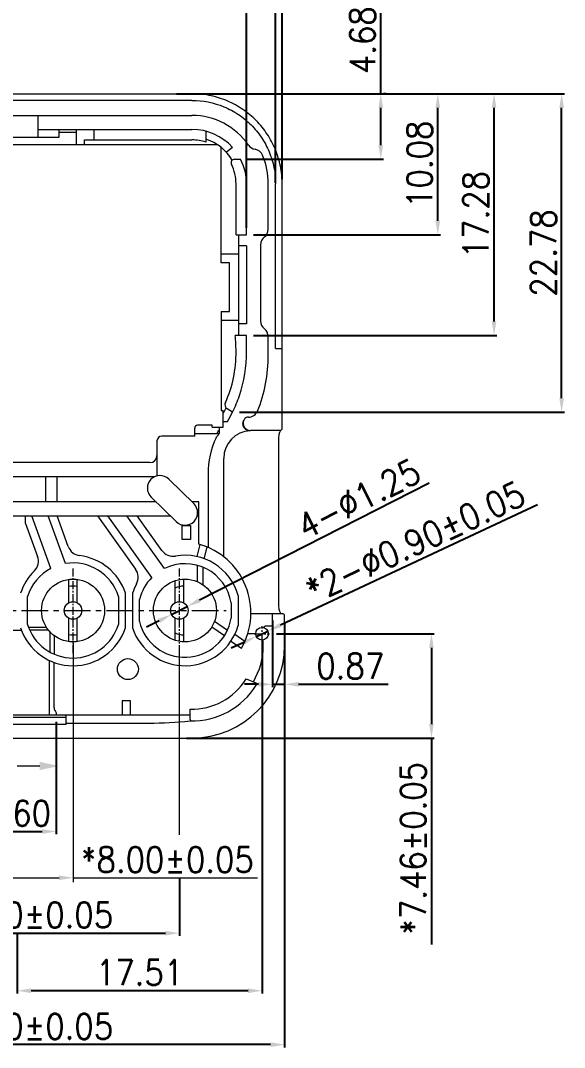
# Model space of a CAD drawing. Header units: millimetres. Extents: x 1171 to 1429, y -714 to -532.
# Drawn here: x 1271.2 to 1310.1, y -663.6 to -590.2 of the extents above; entities that cross this region are included whole.
import ezdxf

# ---------------------------------------------------------------- set-up
doc = ezdxf.new("R2010")
doc.units = ezdxf.units.MM
doc.header["$LTSCALE"] = 0.12
doc.linetypes.add('CENTER', pattern=[50.8, 31.75, -6.35, 6.35, -6.35])
doc.layers.get('0').update_dxf_attribs({"color": 8, "lineweight": 9})
for name, color, linetype, lineweight in [('1粗实线-A (轮廓线)', 3, 'Continuous', 15), ('dim', 82, 'Continuous', 9), ('尺寸线', 3, 'Continuous', 9)]:
    doc.layers.add(name, color=color, linetype=linetype, lineweight=lineweight)
doc.styles.get("Standard").update_dxf_attribs({"font": 'txt.shx', "width": 0.9})
doc.dimstyles.new('1', dxfattribs={"dimtxt": 1.8, "dimasz": 1, "dimexe": 0.2, "dimexo": 0.5, "dimgap": 0.4, "dimtad": 1, "dimzin": 1, "dimdsep": 46, "dimtxsty": 'Standard', "dimcen": 0.09, "dimclrd": 3, "dimclre": 3, "dimclrt": 2, "dimadec": 0, "dimazin": 0, "dimtp": 0.01, "dimtm": 0.01, "dimtfac": 1, "dimtmove": 0, "dimatfit": 3, "dimfxl": 1, "dimtolj": 1, "dimarcsym": 0})

# ---------------------------------------------------------------- blocks, each defined once
blk = doc.blocks.new('*D62')
at = {"layer": 'Defpoints', "color": 0}
for p in [(1289.884, -582.344), (1251.979, -601.952), (1289.884, -602.043)]:
    blk.add_point(p, dxfattribs=at)
at = {"layer": '尺寸线', "color": 3, "lineweight": -2}
for p, q in [((1251.979, -601.452), (1251.979, -582.144)), ((1289.884, -601.543), (1289.884, -582.144)), ((1252.979, -582.344), (1288.884, -582.344))]:
    blk.add_line(p, q, dxfattribs=at)
at = {"layer": '尺寸线', "color": 3}
for points in [[(1252.979, -582.178), (1252.979, -582.511), (1251.979, -582.344)], [(1288.884, -582.178), (1288.884, -582.511), (1289.884, -582.344)]]:
    blk.add_solid(points, dxfattribs=at)
at = {"layer": '尺寸线', "color": 2, "insert": (1270.932, -581.044), "char_height": 1.8, "attachment_point": 5}
blk.add_mtext('\\A1;*37.95±0.05', dxfattribs=at)
blk = doc.blocks.new('*D72')
at = {"layer": 'Defpoints', "color": 0}
for p in [(1252.457, -585.252), (1252.457, -602.385), (1289.407, -602.301)]:
    blk.add_point(p, dxfattribs=at)
at = {"layer": '尺寸线', "color": 3, "lineweight": -2}
for p, q in [((1252.457, -601.885), (1252.457, -585.052)), ((1289.407, -601.801), (1289.407, -585.052)), ((1288.407, -585.252), (1253.457, -585.252))]:
    blk.add_line(p, q, dxfattribs=at)
at = {"layer": '尺寸线', "color": 3}
for points in [[(1253.457, -585.085), (1253.457, -585.419), (1252.457, -585.252)], [(1288.407, -585.085), (1288.407, -585.419), (1289.407, -585.252)]]:
    blk.add_solid(points, dxfattribs=at)
at = {"layer": '尺寸线', "color": 2, "insert": (1270.956, -583.952), "char_height": 1.8, "attachment_point": 5}
blk.add_mtext('\\A1;36.95', dxfattribs=at)
blk = doc.blocks.new('*D74')
at = {"layer": 'Defpoints', "color": 0}
for p in [(1290.052, -633.168), (1251.811, -634.855), (1251.811, -663.437)]:
    blk.add_point(p, dxfattribs=at)
at = {"layer": '尺寸线', "color": 3, "lineweight": -2}
for p, q in [((1290.052, -633.668), (1290.052, -663.637)), ((1251.811, -635.355), (1251.811, -663.637)), ((1289.052, -663.437), (1252.811, -663.437))]:
    blk.add_line(p, q, dxfattribs=at)
at = {"layer": '尺寸线', "color": 3}
for points in [[(1252.811, -663.27), (1252.811, -663.604), (1251.811, -663.437)], [(1289.052, -663.27), (1289.052, -663.604), (1290.052, -663.437)]]:
    blk.add_solid(points, dxfattribs=at)
at = {"layer": '尺寸线', "color": 2, "insert": (1270.932, -662.137), "char_height": 1.8, "attachment_point": 5}
blk.add_mtext('\\A1;*38.20±0.05', dxfattribs=at)
blk = doc.blocks.new('*D63')
at = {"layer": 'Defpoints', "color": 0}
for p in [(1283.089, -632.108), (1281.975, -632.676)]:
    blk.add_point(p, dxfattribs=at)
at = {"layer": '尺寸线', "color": 3, "lineweight": -2}
for p, q in [((1300.39, -623.295), (1283.98, -631.654)), ((1281.975, -632.676), (1283.089, -632.108)), ((1281.084, -633.13), (1280.193, -633.584))]:
    blk.add_line(p, q, dxfattribs=at)
at = {"layer": '尺寸线', "color": 3}
for points in [[(1283.904, -631.506), (1284.055, -631.803), (1283.089, -632.108)], [(1281.008, -632.981), (1281.159, -633.278), (1281.975, -632.676)]]:
    blk.add_solid(points, dxfattribs=at)
at = {"layer": '尺寸线', "color": 2, "insert": (1295.353, -624.402), "char_height": 1.8, "attachment_point": 5, "rotation": 26.99424}
blk.add_mtext('\\A1;4-∅1.25', dxfattribs=at)
blk = doc.blocks.new('*D76')
at = {"layer": 'Defpoints', "color": 0}
for p in [(1259.332, -635.447), (1282.532, -651.004), (1282.532, -655.465)]:
    blk.add_point(p, dxfattribs=at)
at = {"layer": '尺寸线', "color": 3, "lineweight": -2}
for p, q in [((1259.332, -635.947), (1259.332, -655.665)), ((1282.532, -651.504), (1282.532, -655.665)), ((1260.332, -655.465), (1281.532, -655.465))]:
    blk.add_line(p, q, dxfattribs=at)
at = {"layer": '尺寸线', "color": 3}
for points in [[(1260.332, -655.298), (1260.332, -655.631), (1259.332, -655.465)], [(1281.532, -655.298), (1281.532, -655.631), (1282.532, -655.465)]]:
    blk.add_solid(points, dxfattribs=at)
at = {"layer": '尺寸线', "color": 2, "insert": (1270.932, -654.165), "char_height": 1.8, "attachment_point": 5}
blk.add_mtext('\\A1;*23.20±0.05', dxfattribs=at)
blk = doc.blocks.new('*D91')
at = {"layer": 'Defpoints', "color": 0}
for p in [(1288.034, -634.245), (1288.849, -633.863)]:
    blk.add_point(p, dxfattribs=at)
at = {"layer": '尺寸线', "color": 3, "lineweight": -2}
for p, q in [((1308.117, -624.827), (1289.755, -633.438)), ((1288.034, -634.245), (1288.849, -633.863)), ((1287.129, -634.67), (1286.224, -635.094))]:
    blk.add_line(p, q, dxfattribs=at)
at = {"layer": '尺寸线', "color": 3}
for points in [[(1289.684, -633.287), (1289.825, -633.589), (1288.849, -633.863)], [(1287.058, -634.519), (1287.2, -634.82), (1288.034, -634.245)]]:
    blk.add_solid(points, dxfattribs=at)
at = {"layer": '尺寸线', "color": 2, "insert": (1299.38, -627.488), "char_height": 1.8, "attachment_point": 5, "rotation": 25.12601}
blk.add_mtext('\\A1;*2-∅0.90%%P0.05', dxfattribs=at)
blk = doc.blocks.new('*D92')
at = {"layer": 'Defpoints', "color": 0}
for p in [(1288.442, -634.054), (1270.932, -654.965), (1270.932, -659.582)]:
    blk.add_point(p, dxfattribs=at)
at = {"layer": '尺寸线', "color": 3, "lineweight": -2}
for p, q in [((1288.442, -634.554), (1288.442, -659.782)), ((1270.932, -655.465), (1270.932, -659.782)), ((1287.442, -659.582), (1271.932, -659.582))]:
    blk.add_line(p, q, dxfattribs=at)
at = {"layer": '尺寸线', "color": 3}
for points in [[(1271.932, -659.415), (1271.932, -659.748), (1270.932, -659.582)], [(1287.442, -659.415), (1287.442, -659.748), (1288.442, -659.582)]]:
    blk.add_solid(points, dxfattribs=at)
at = {"layer": '尺寸线', "color": 2, "insert": (1279.687, -658.282), "char_height": 1.8, "attachment_point": 5}
blk.add_mtext('\\A1;17.51', dxfattribs=at)
blk = doc.blocks.new('*D95')
at = {"layer": 'Defpoints', "color": 0}
for p in [(1288.982, -634.054), (1300.546, -634.054), (1282.532, -641.512)]:
    blk.add_point(p, dxfattribs=at)
at = {"layer": '尺寸线', "color": 3, "lineweight": -2}
for p, q in [((1289.482, -634.054), (1300.746, -634.054)), ((1300.546, -635.054), (1300.546, -640.512)), ((1283.032, -641.512), (1300.746, -641.512)), ((1300.546, -641.512), (1300.546, -656.272))]:
    blk.add_line(p, q, dxfattribs=at)
at = {"layer": '尺寸线', "color": 3}
for points in [[(1300.38, -635.054), (1300.713, -635.054), (1300.546, -634.054)], [(1300.38, -640.512), (1300.713, -640.512), (1300.546, -641.512)]]:
    blk.add_solid(points, dxfattribs=at)
at = {"layer": '尺寸线', "color": 2, "insert": (1299.246, -649.392), "char_height": 1.8, "attachment_point": 5, "rotation": 90}
blk.add_mtext('\\A1;*7.46±0.05', dxfattribs=at)
blk = doc.blocks.new('_FILLED')
at = {"color": 0, "linetype": 'ByBlock'}
blk.add_solid([(0, 0), (-1, 0.214), (-1, -0.214)], dxfattribs=at)
blk = doc.blocks.new('11')
at = {"layer": 'dim', "color": 6, "linetype": 'ByBlock', "lineweight": 5}
blk.add_lwpolyline([(896.156, -258.567), (897.778, -258.567)], dxfattribs=at)
at = {"color": 6, "linetype": 'ByBlock', "lineweight": 13, "xscale": 1.37200000000007, "yscale": 1.372000000000014, "zscale": 1.371999999999999, "rotation": 180}
blk.add_blockref('_FILLED', (894.784, -258.567), dxfattribs=at)
blk = doc.blocks.new('00')
at = {"color": 3}
for p, q in [((920.827, -434.103), (920.827, -451.196)), ((928.827, -434.129), (928.827, -451.196)), ((921.827, -450.896), (927.827, -450.896)), ((928.827, -450.896), (942, -450.896))]:
    blk.add_line(p, q, dxfattribs=at)
for points in [[(921.827, -450.729), (921.827, -451.062), (920.827, -450.896)], [(927.827, -450.729), (927.827, -451.062), (928.827, -450.896)]]:
    blk.add_solid(points, dxfattribs=at)
at = {"color": 2, "insert": (935.571, -449.596), "char_height": 1.8, "attachment_point": 5}
blk.add_mtext('\\A1;*8.00±0.05', dxfattribs=at)
blk = doc.blocks.new('*D109')
at = {"layer": 'Defpoints', "color": 0}
for p in [(1268.132, -639.842), (1273.732, -639.842), (1273.732, -648.195)]:
    blk.add_point(p, dxfattribs=at)
at = {"layer": '尺寸线', "color": 3, "lineweight": -2}
for p, q in [((1268.132, -640.342), (1268.132, -648.395)), ((1273.732, -640.342), (1273.732, -648.395)), ((1269.132, -648.195), (1272.732, -648.195))]:
    blk.add_line(p, q, dxfattribs=at)
at = {"layer": '尺寸线', "color": 3}
for points in [[(1269.132, -648.029), (1269.132, -648.362), (1268.132, -648.195)], [(1272.732, -648.029), (1272.732, -648.362), (1273.732, -648.195)]]:
    blk.add_solid(points, dxfattribs=at)
at = {"layer": '尺寸线', "color": 2, "insert": (1270.932, -646.895), "char_height": 1.8, "attachment_point": 5}
blk.add_mtext('\\A1;5.60', dxfattribs=at)
blk = doc.blocks.new('*D121')
at = {"color": 3, "lineweight": -2}
for p, q in [((1284.073, -595.444), (1305.22, -595.444)), ((1305.02, -611.724), (1305.02, -596.444)), ((1287.832, -612.724), (1305.22, -612.724))]:
    blk.add_line(p, q, dxfattribs=at)
at = {"color": 3}
for points in [[(1304.854, -596.444), (1305.187, -596.444), (1305.02, -595.444)], [(1304.854, -611.724), (1305.187, -611.724), (1305.02, -612.724)]]:
    blk.add_solid(points, dxfattribs=at)
at = {"layer": 'Defpoints', "color": 0}
for p in [(1283.573, -595.444), (1305.02, -595.444), (1287.332, -612.724)]:
    blk.add_point(p, dxfattribs=at)
at = {"color": 2, "insert": (1303.72, -604.084), "char_height": 1.8, "attachment_point": 5, "rotation": 90}
blk.add_mtext('\\A1;17.28', dxfattribs=at)
blk = doc.blocks.new('*D122')
at = {"color": 3, "lineweight": -2}
for p, q in [((1284.073, -595.444), (1301.2, -595.444)), ((1301, -604.524), (1301, -596.444)), ((1287.832, -605.524), (1301.2, -605.524))]:
    blk.add_line(p, q, dxfattribs=at)
at = {"color": 3}
for points in [[(1300.833, -596.444), (1301.167, -596.444), (1301, -595.444)], [(1300.833, -604.524), (1301.167, -604.524), (1301, -605.524)]]:
    blk.add_solid(points, dxfattribs=at)
at = {"layer": 'Defpoints', "color": 0}
for p in [(1283.573, -595.444), (1301, -595.444), (1287.332, -605.524)]:
    blk.add_point(p, dxfattribs=at)
at = {"color": 2, "insert": (1299.7, -600.484), "char_height": 1.8, "attachment_point": 5, "rotation": 90}
blk.add_mtext('\\A1;10.08', dxfattribs=at)
blk = doc.blocks.new('*D123')
at = {"color": 3, "lineweight": -2}
for p, q in [((1296.924, -595.444), (1296.924, -588.784)), ((1297.314, -595.444), (1297.124, -595.444)), ((1296.924, -599.124), (1296.924, -596.444)), ((1287.408, -600.124), (1297.124, -600.124))]:
    blk.add_line(p, q, dxfattribs=at)
at = {"color": 3}
for points in [[(1296.758, -596.444), (1297.091, -596.444), (1296.924, -595.444)], [(1296.758, -599.124), (1297.091, -599.124), (1296.924, -600.124)]]:
    blk.add_solid(points, dxfattribs=at)
at = {"layer": 'Defpoints', "color": 0}
for p in [(1296.814, -595.444), (1296.924, -595.444), (1286.908, -600.124)]:
    blk.add_point(p, dxfattribs=at)
at = {"color": 2, "insert": (1295.624, -591.614), "char_height": 1.8, "attachment_point": 5, "rotation": 90}
blk.add_mtext('\\A1;4.68', dxfattribs=at)
blk = doc.blocks.new('*D124')
at = {"color": 3, "lineweight": -2}
for p, q in [((1282.317, -595.439), (1310.051, -595.439)), ((1309.851, -617.215), (1309.851, -596.439)), ((1286.827, -618.215), (1310.051, -618.215))]:
    blk.add_line(p, q, dxfattribs=at)
at = {"color": 3}
for points in [[(1309.685, -596.439), (1310.018, -596.439), (1309.851, -595.439)], [(1309.685, -617.215), (1310.018, -617.215), (1309.851, -618.215)]]:
    blk.add_solid(points, dxfattribs=at)
at = {"layer": 'Defpoints', "color": 0}
for p in [(1281.817, -595.439), (1309.851, -595.439), (1286.327, -618.215)]:
    blk.add_point(p, dxfattribs=at)
at = {"color": 2, "insert": (1308.551, -606.827), "char_height": 1.8, "attachment_point": 5, "rotation": 90}
blk.add_mtext('\\A1;22.78', dxfattribs=at)
blk = doc.blocks.new('*D127')
at = {"color": 3, "lineweight": -2}
for p, q in [((1289.182, -633.115), (1289.182, -637.869)), ((1290.052, -633.265), (1290.052, -637.869)), ((1288.182, -637.669), (1287.182, -637.669)), ((1289.182, -637.669), (1290.052, -637.669)), ((1291.052, -637.669), (1297.442, -637.669))]:
    blk.add_line(p, q, dxfattribs=at)
at = {"color": 3}
for points in [[(1288.182, -637.503), (1288.182, -637.836), (1289.182, -637.669)], [(1291.052, -637.503), (1291.052, -637.836), (1290.052, -637.669)]]:
    blk.add_solid(points, dxfattribs=at)
at = {"layer": 'Defpoints', "color": 0}
for p in [(1289.182, -632.615), (1290.052, -632.765), (1290.052, -637.669)]:
    blk.add_point(p, dxfattribs=at)
at = {"color": 2, "insert": (1294.747, -636.369), "char_height": 1.8, "attachment_point": 5}
blk.add_mtext('\\A1;0.87', dxfattribs=at)
blk = doc.blocks.new('*D71')
at = {"color": 3, "lineweight": -2}
for p, q in [((1254.532, -605.024), (1254.532, -588.878)), ((1287.332, -605.024), (1287.332, -588.878)), ((1286.332, -589.078), (1255.532, -589.078))]:
    blk.add_line(p, q, dxfattribs=at)
at = {"color": 3}
for points in [[(1255.532, -588.911), (1255.532, -589.244), (1254.532, -589.078)], [(1286.332, -588.911), (1286.332, -589.244), (1287.332, -589.078)]]:
    blk.add_solid(points, dxfattribs=at)
at = {"layer": 'Defpoints', "color": 0}
for p in [(1254.532, -589.078), (1254.532, -605.524), (1287.332, -605.524)]:
    blk.add_point(p, dxfattribs=at)
at = {"color": 2, "insert": (1271.225, -587.778), "char_height": 1.8, "attachment_point": 5}
blk.add_mtext('\\A1;32.80', dxfattribs=at)

msp = doc.modelspace()

# ---------------------------------------------------------------- linework, layer by layer
at = {"color": 1, "linetype": 'CENTER', "lineweight": 5, "ltscale": 0.15}
for p, q in [((1274.932, -635.447), (1274.932, -629.337)), ((1282.532, -635.447), (1282.532, -629.337)), ((1288.442, -634.594), (1288.442, -633.514)), ((1287.902, -634.054), (1288.982, -634.054))]:
    msp.add_line(p, q, dxfattribs=at)
at = {"color": 1, "linetype": 'CENTER', "lineweight": 5, "ltscale": 0.5}
msp.add_line((1255.999, -632.392), (1285.865, -632.392), dxfattribs=at)
at = {"layer": '1粗实线-A (轮廓线)', "color": 7, "linetype": 'Continuous'}
for p, q in [((1258.432, -595.443), (1283.57, -595.439)), ((1283.57, -595.438), (1283.573, -595.444)), ((1283.433, -595.917), (1258.43, -595.917)), ((1258.432, -596.992), (1283.432, -596.992)), ((1272.432, -598.544), (1272.432, -596.992)), ((1272.432, -597.992), (1283.432, -597.992)), ((1273.94, -598.544), (1273.94, -597.992)), ((1273.94, -598.192), (1275.182, -598.192)), ((1275.182, -599.075), (1275.182, -597.992)), ((1276.432, -598.742), (1276.432, -597.992)), ((1284.432, -598.122), (1284.432, -598.905)), ((1256.618, -599.075), (1285.245, -599.075)), ((1267.923, -598.544), (1273.94, -598.544)), ((1275.749, -599.075), (1275.749, -598.742)), ((1275.749, -598.742), (1283.432, -598.742)), ((1285.522, -607.524), (1285.522, -599.281)), ((1286.325, -599.277), (1285.897, -599.624)), ((1286.474, -600.124), (1286.908, -600.124)), ((1286.582, -605.524), (1286.582, -601.892)), ((1287.332, -605.524), (1287.332, -601.892)), ((1288.882, -605.122), (1288.882, -601.892)), ((1289.407, -613.668), (1289.407, -601.89)), ((1289.886, -619.365), (1289.884, -601.851)), ((1286.582, -605.524), (1287.332, -605.524)), ((1286.782, -612.724), (1286.782, -605.524)), ((1287.332, -606.324), (1286.782, -606.324)), ((1287.332, -606.324), (1287.332, -611.903)), ((1288.332, -606.235), (1288.332, -611.695)), ((1286.782, -606.924), (1285.522, -606.924)), ((1286.122, -607.524), (1285.522, -607.524)), ((1286.122, -611.022), (1286.122, -607.524)), ((1285.522, -611.022), (1286.122, -611.022)), ((1285.522, -611.022), (1285.522, -618.097)), ((1285.522, -611.622), (1286.782, -611.622)), ((1287.332, -611.903), (1286.782, -611.903)), ((1287.332, -612.724), (1286.531, -612.724)), ((1287.332, -613.724), (1287.332, -612.724)), ((1288.882, -614.119), (1288.882, -612.808)), ((1289.407, -613.668), (1289.885, -613.668)), ((1285.522, -618.097), (1285.672, -618.097)), ((1285.672, -619.294), (1285.672, -618.097)), ((1286.33, -618.209), (1285.95, -617.971)), ((1285.672, -618.877), (1285.965, -618.877)), ((1283.632, -619.918), (1283.632, -619.344)), ((1283.632, -619.744), (1285.385, -619.744)), ((1284.872, -619.144), (1283.832, -619.144)), ((1284.872, -619.294), (1284.872, -619.144)), ((1284.872, -619.294), (1285.672, -619.294)), ((1285.385, -619.294), (1285.385, -619.744)), ((1289.736, -619.515), (1287.682, -619.515)), ((1289.766, -619.536), (1289.785, -619.504)), ((1280.932, -620.268), (1280.933, -622.768)), ((1283.632, -619.918), (1281.282, -619.918)), ((1289.649, -632.115), (1289.649, -620.015)), ((1280.432, -621.818), (1265.182, -621.818)), ((1285.705, -628.556), (1285.705, -621.515)), ((1284.582, -622.62), (1284.582, -627.882)), ((1264.682, -622.818), (1280.786, -622.818)), ((1272.982, -624.624), (1272.982, -622.818)), ((1273.782, -622.818), (1273.782, -624.624)), ((1283.566, -624.749), (1281.775, -622.999)), ((1280.863, -624.624), (1259.832, -624.624)), ((1280.517, -624.286), (1282.308, -626.036)), ((1283.932, -624.624), (1283.438, -624.624)), ((1283.932, -627.649), (1283.932, -624.624)), ((1259.832, -625.624), (1281.886, -625.624)), ((1271.545, -626.173), (1271.545, -625.624)), ((1271.545, -626.173), (1272.399, -628.522)), ((1273.351, -629.382), (1271.983, -625.624)), ((1274.395, -629.035), (1273.154, -625.624)), ((1274.592, -627.82), (1273.792, -625.624)), ((1276.682, -625.624), (1279.404, -629.433)), ((1280.565, -630.026), (1277.419, -625.624)), ((1281.46, -629.387), (1278.771, -625.624)), ((1281.275, -628.096), (1279.509, -625.624)), ((1282.732, -626.324), (1283.332, -626.324)), ((1282.732, -627.324), (1282.732, -626.324)), ((1283.332, -626.324), (1283.332, -627.324)), ((1283.932, -625.624), (1283.807, -625.624)), ((1283.332, -627.324), (1282.732, -627.324)), ((1284.005, -627.671), (1283.78, -628.534)), ((1284.308, -628.69), (1284.523, -627.867)), ((1283.832, -630.33), (1283.832, -629.169)), ((1284.232, -630.556), (1284.232, -629.308)), ((1274.632, -631.844), (1274.632, -630.162)), ((1275.232, -631.844), (1275.232, -630.162)), ((1282.232, -631.844), (1282.232, -630.254)), ((1282.832, -630.144), (1282.832, -631.844)), ((1271.682, -633.391), (1271.682, -631.393)), ((1278.182, -631.393), (1278.182, -633.391)), ((1278.682, -633.633), (1278.682, -631.151)), ((1279.182, -631.151), (1279.182, -633.633)), ((1286.732, -631.314), (1286.732, -633.47)), ((1279.682, -633.19), (1279.682, -631.594)), ((1286.232, -631.836), (1286.232, -632.948)), ((1274.632, -634.622), (1274.632, -632.94)), ((1275.232, -634.622), (1275.232, -632.94)), ((1282.232, -634.53), (1282.232, -632.94)), ((1282.832, -632.94), (1282.832, -634.64)), ((1287.682, -632.615), (1289.902, -632.615)), ((1289.182, -633.515), (1289.182, -632.615)), ((1289.753, -632.57), (1289.732, -632.522)), ((1290.052, -634.892), (1290.052, -632.765)), ((1273.037, -633.605), (1271.756, -633.605)), ((1284.861, -633.55), (1285.767, -634.17)), ((1285.96, -633.817), (1285.037, -633.186)), ((1289.182, -633.515), (1288.704, -633.515)), ((1270.62, -633.805), (1271.243, -633.805)), ((1273.181, -633.805), (1271.84, -633.805)), ((1273.266, -633.904), (1273.266, -635.356)), ((1273.582, -634.192), (1273.582, -635.513)), ((1287.216, -634.597), (1286.492, -634.102)), ((1287.992, -634.054), (1287.417, -634.054)), ((1286.219, -634.582), (1286.966, -635.093)), ((1288.532, -634.892), (1288.532, -634.495)), ((1273.232, -635.957), (1273.232, -639.842)), ((1273.582, -639.342), (1273.582, -636.104)), ((1287.304, -637.289), (1287.991, -637.564)), ((1279.032, -638.842), (1278.432, -638.842)), ((1278.432, -638.842), (1278.432, -639.842)), ((1279.032, -639.842), (1279.032, -638.842)), ((1283.302, -640.192), (1283.302, -639.442)), ((1258.566, -639.842), (1283.302, -639.842)), ((1274.432, -640.042), (1267.432, -640.042)), ((1273.732, -639.699), (1273.732, -639.842)), ((1274.432, -640.542), (1274.432, -639.842)), ((1274.432, -640.542), (1267.432, -640.542)), ((1274.432, -640.442), (1280.357, -640.442)), ((1258.432, -641.512), (1283.432, -641.512))]:
    msp.add_line(p, q, dxfattribs=at)
for points in [[(1289.649, -620.015), (1289.649, -620), (1289.656, -619.892), (1289.673, -619.795), (1289.695, -619.711), (1289.719, -619.639)], [(1289.719, -619.639), (1289.744, -619.581), (1289.766, -619.536)], [(1289.732, -632.522), (1289.709, -632.464), (1289.688, -632.396), (1289.669, -632.316), (1289.655, -632.227), (1289.649, -632.128), (1289.649, -632.115)], [(1289.778, -632.615), (1289.773, -632.607), (1289.753, -632.57)]]:
    msp.add_lwpolyline(points, dxfattribs=at)
for centre, radius in [((1274.932, -632.392), 2.25), ((1282.932, -632.392), 2.25), ((1274.932, -632.392), 0.625), ((1282.532, -632.392), 0.625), ((1288.442, -634.054), 0.45), ((1278.852, -636.584), 0.75)]:
    msp.add_circle(centre, radius, dxfattribs=at)
for centre, radius, start, end in [((1283.432, -601.892), 4.9, 34.46788, 90), ((1283.432, -601.892), 3.9, 42.11151, 90), ((1283.432, -601.892), 3.15, 71.4906, 90), ((1283.432, -601.892), 3.35, 30.67933, 72.63202), ((1288.049, -598.723), 0.7, 214.46788, 261.14845), ((1287.833, -600.106), 0.7, 22.08562, 81.14845), ((1283.432, -601.892), 5.45, 0, 22.08562), ((1286.474, -600.374), 0.25, 90.00023, 206.51992), ((1283.432, -601.892), 3.15, 0, 26.51992), ((1283.432, -601.892), 3.9, 0, 26.95985), ((1289.032, -606.235), 0.7, 127.3832, 180), ((1288.182, -605.122), 0.7, 307.3832, 0), ((1289.032, -611.695), 0.7, 180, 232.6168), ((1288.182, -612.808), 0.7, 0, 52.6168), ((1276.24, -613.849), 11.092, 0.00063, 0.645), ((1286.135, -617.674), 0.35, 154.84028, 237.96159), ((1277.884, -613.999), 9.437, 333.50386, 341.30194), ((1277.647, -613.876), 9.155, 331.2206, 333.91368), ((1277.502, -613.812), 9.863, 329.10215, 333.5267), ((1287.466, -617.865), 0.7, 270.20521, 337.76671), ((1287.587, -619.017), 0.5, 152.11795, 272.11833), ((1278.373, -614.12), 9.935, 332.00405, 332.20736), ((1287.471, -618.915), 0.35, 90.52202, 152.20736), ((1283.832, -619.344), 0.2, 90, 180), ((1276.229, -612.962), 11.244, 322.90166, 324.52172), ((1276.522, -613.168), 11.036, 322.84196, 323.42596), ((1287.682, -621.515), 1.977, 92.79735, 180), ((1287.682, -621.515), 2, 90, 92.17916), ((1281.282, -620.268), 0.35, 90, 180), ((1290.637, -622.62), 6.055, 154.71851, 180), ((1276.333, -613.024), 11.274, 321.54607, 322.83749), ((1280.432, -621.318), 0.5, 270, 0), ((1281.146, -623.642), 0.9, 45.65365, 225.65365), ((1282.937, -625.393), 0.9, 225.65365, 45.65365), ((1275.531, -627.478), 1, 200, 263.04265), ((1282.542, -632.556), 5.1, 330.17106, 74.184), ((1271.46, -628.864), 1, 314.54197, 19.99652), ((1274.932, -632.392), 3.95, 18.31065, 83.04265), ((1282.089, -627.514), 1, 215.54916, 279.80563), ((1282.932, -632.392), 3.95, 15.84049, 99.80563), ((1274.932, -632.392), 3.4, 17.08258, 99.08207), ((1282.932, -632.392), 3.346, 9.56205, 116.08962), ((1274.932, -632.392), 3.95, 134.54197, 161.68935), ((1274.932, -632.392), 3.4, 117.70812, 162.91742), ((1278.59, -630.014), 1, 331.29268, 35.54916), ((1282.932, -632.392), 3.346, 135.00869, 166.20745), ((1274.932, -632.392), 1.75, 80.12911, 99.87085), ((1282.932, -632.392), 3.95, 151.29268, 161.68935), ((1282.932, -632.392), 1.75, 93.2758, 113.5781), ((1282.932, -632.392), 3.346, 193.79255, 350.43795), ((1287.682, -630.615), 2, 268.84439, 270), ((1274.932, -632.392), 3.95, 198.31065, 341.68935), ((1274.932, -632.392), 3.4, 197.08258, 342.91742), ((1282.932, -632.392), 3.95, 198.31065, 344.15951), ((1288.704, -633.715), 0.2, 90, 149.30081), ((1274.932, -632.392), 1.75, 260.12911, 279.87085), ((1282.932, -632.392), 1.75, 246.42184, 266.72418), ((1283.432, -634.892), 6.62, 270, 360), ((1283.432, -634.892), 5.1, 329.3111, 0), ((1283.436, -634.894), 4.55, 268.31253, 328.23112), ((1283.432, -634.892), 5.4, 268.58312, 328.55286), ((1287.953, -637.657), 0.1, 328.55333, 68.16074), ((1280.356, -611.824), 28.618, 270.00236, 275.90174), ((1283.402, -640.192), 0.1, 180, 269.67568)]:
    msp.add_arc(centre, radius, start, end, dxfattribs=at)
for centre, major_axis, ratio, start_param, end_param in [((1289.902, -632.765), (0.151, 0), 0.996195, 0, 1.570796), ((1274.082, -639.342), (0, 0.5), 1, -4.712389, -3.91699)]:
    msp.add_ellipse(centre, major_axis=major_axis, ratio=ratio, start_param=start_param, end_param=end_param, dxfattribs=at)
for points, knots in [([(1289.881, -601.851), (1289.881, -601.437), (1289.795, -600.607), (1289.427, -599.414), (1288.841, -598.31), (1288.058, -597.337), (1287.097, -596.538), (1286.002, -595.937), (1284.815, -595.55), (1283.987, -595.451), (1283.573, -595.444)], [0, 0, 0, 0, 0.124985, 0.24999, 0.375, 0.5, 0.624997, 0.750007, 0.875013, 1, 1, 1, 1]), ([(1283.434, -595.917), (1284.21, -595.909), (1285.393, -596.158), (1286.772, -596.893), (1287.686, -597.638), (1288.431, -598.551), (1288.985, -599.591), (1289.33, -600.717), (1289.412, -601.5), (1289.407, -601.89)], [0, 0, 0, 0, 0.249044, 0.374224, 0.499377, 0.624527, 0.749711, 0.874865, 1, 1, 1, 1]), ([(1285.819, -617.525), (1286.352, -616.389), (1286.645, -614.84), (1286.564, -613.108), (1286.531, -612.724)], [0, 0, 0, 0, 0.783758, 1, 1, 1, 1]), ([(1287.585, -619.54), (1287.499, -619.545), (1287.318, -619.506), (1287.127, -619.31), (1287.056, -619.048), (1287.099, -618.87), (1287.14, -618.793)], [0, 0, 0, 0, 0.249745, 0.49946, 0.74974, 1, 1, 1, 1]), ([(1289.736, -619.515), (1289.774, -619.515), (1289.853, -619.484), (1289.885, -619.405), (1289.886, -619.367)], [0, 0, 0, 0, 0.5002, 1, 1, 1, 1])]:
    msp.add_open_spline(points, degree=3, knots=knots, dxfattribs=at)
for points in [[(1286.823, -617.024), (1287.162, -616.022), (1287.332, -614.964), (1287.332, -613.848)], [(1288.114, -618.13), (1288.626, -616.878), (1288.882, -615.535), (1288.882, -614.119)]]:
    msp.add_open_spline(points, degree=3, dxfattribs=at)
at = {"layer": '尺寸线', "color": 3, "lineweight": 5}
msp.add_line((1282.532, -648.425), (1282.532, -635.447), dxfattribs=at)

# ---------------------------------------------------------------- block references
at = {"xscale": -1, "rotation": 0.0001080453376368}
msp.add_blockref('11', (2168.709, -384.943), dxfattribs=at)
at = {"layer": '尺寸线'}
msp.add_blockref('00', (346.105, -200.61), dxfattribs=at)

# ---------------------------------------------------------------- dimensions: what is measured, and where the dimension line sits
dim = msp.add_linear_dim(base=(1254.532, -589.078), p1=(1287.332, -605.524), p2=(1254.532, -605.524), dimstyle='1')
dim.commit()
dim.dimension.update_dxf_attribs({"geometry": '*D71', "text_midpoint": (1271.225, -589.078), "dimtype": 160})
for base, p1, p2, picture, middle in [((1296.924, -595.444), (1286.908, -600.124), (1296.814, -595.444), '*D123', (1295.624, -591.614)), ((1309.851, -595.439), (1286.327, -618.215), (1281.817, -595.439), '*D124', (1308.551, -606.827)), ((1305.02, -595.444), (1287.332, -612.724), (1283.573, -595.444), '*D121', (1303.72, -604.084)), ((1301, -595.444), (1287.332, -605.524), (1283.573, -595.444), '*D122', (1299.7, -600.484))]:
    dim = msp.add_linear_dim(base=base, p1=p1, p2=p2, angle=90, dimstyle='1')
    dim.commit()
    dim.dimension.update_dxf_attribs({"geometry": picture, "text_midpoint": middle})
dim = msp.add_linear_dim(base=(1290.052, -637.669), p1=(1289.182, -632.615), p2=(1290.052, -632.765), dimstyle='1')
dim.commit()
dim.dimension.update_dxf_attribs({"geometry": '*D127', "text_midpoint": (1294.747, -636.369)})
for base, p1, p2, text, picture, middle in [((1289.884, -582.344), (1251.979, -601.952), (1289.884, -602.043), '*37.95±0.05', '*D62', (1270.932, -582.344)), ((1251.811, -663.437), (1290.052, -633.168), (1251.811, -634.855), '*38.20±0.05', '*D74', (1270.932, -663.437)), ((1282.532, -655.465), (1259.332, -635.447), (1282.532, -651.004), '*<>±0.05', '*D76', (1270.932, -655.465))]:
    dim = msp.add_linear_dim(base=base, p1=p1, p2=p2, text=text, dimstyle='1', dxfattribs=at)
    dim.commit()
    dim.dimension.update_dxf_attribs({"geometry": picture, "text_midpoint": middle, "dimtype": 160})
for base, p1, p2, picture, middle in [((1252.457, -585.252), (1289.407, -602.301), (1252.457, -602.385), '*D72', (1270.956, -585.252)), ((1273.732, -648.195), (1268.132, -639.842), (1273.732, -639.842), '*D109', (1270.932, -648.195))]:
    dim = msp.add_linear_dim(base=base, p1=p1, p2=p2, dimstyle='1', dxfattribs=at)
    dim.commit()
    dim.dimension.update_dxf_attribs({"geometry": picture, "text_midpoint": middle, "dimtype": 160})
for p1, p2, text, picture, middle in [((1281.975, -632.676), (1283.089, -632.108), '4-<>', '*D63', (1295.943, -625.56)), ((1288.034, -634.245), (1288.849, -633.863), '*2-<>%%P0.05', '*D91', (1299.932, -628.665))]:
    dim = msp.add_diameter_dim_2p(p1=p1, p2=p2, text=text, dimstyle='1', dxfattribs=at)
    dim.commit()
    dim.dimension.update_dxf_attribs({"geometry": picture, "text_midpoint": middle, "dimtype": 163})
dim = msp.add_linear_dim(base=(1270.932, -659.582), p1=(1288.442, -634.054), p2=(1270.932, -654.965), dimstyle='1', dxfattribs=at)
dim.commit()
dim.dimension.update_dxf_attribs({"geometry": '*D92', "text_midpoint": (1279.687, -658.282)})
dim = msp.add_linear_dim(base=(1300.546, -634.054), p1=(1282.532, -641.512), p2=(1288.982, -634.054), angle=90, text='*<>±0.05', dimstyle='1', dxfattribs=at)
dim.commit()
dim.dimension.update_dxf_attribs({"geometry": '*D95', "text_midpoint": (1300.546, -649.392), "dimtype": 160})

doc.saveas('drawing.dxf')
